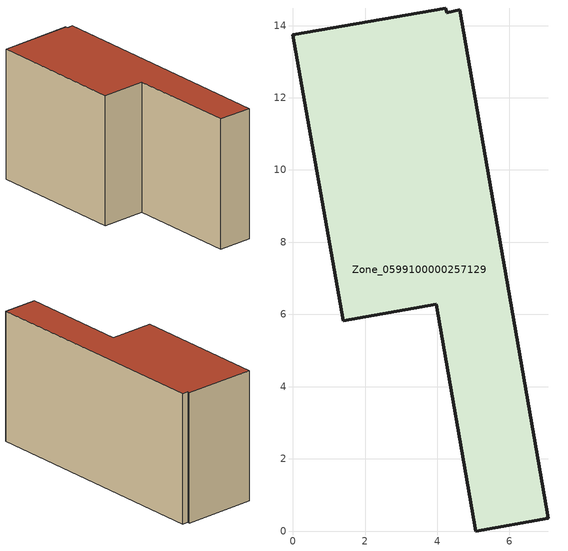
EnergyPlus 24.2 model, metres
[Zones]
Zone_0599100000257129
 floor ground (C_G): 3.97,6.28 1.39,5.83 0,13.74 4.24,14.49 4.26,14.36 4.62,14.44 7.07,0.35 5.07,0 z0
 wall outside (C_F): 4.24,14.49 0,13.74 1.39,5.83 3.97,6.28 5.07,0 7.07,0.35 4.62,14.44 4.26,14.36 4.24,14.49 z0:7.7
 roof outside (C_R): 4.62,14.44 4.26,14.36 4.24,14.49 0,13.74 1.39,5.83 3.97,6.28 5.07,0 7.07,0.35 z7.7
[BUILDING]
Pand.0599100000257129: North Axis=0; Terrain=City; Loads Convergence Tolerance Value=0.04; Temperature Convergence Tolerance Value=0.4; Solar Distribution=FullExterior; Maximum Number of Warmup Days=25; Minimum Number of Warmup Days=1
[Site:Location]
Rotterdam.The.Hague.AP_ZH_NLD Design_Conditions: Latitude=51.96; Longitude=4.45; Time Zone=1; Elevation=-4.5
[SITE:GROUNDTEMPERATURE:BUILDINGSURFACE]
18, 18, 18, 18, 18, 18, 18, 18, 18, 18, 18, 18
[MATERIAL] Thermal Absorptance=0.9; Solar Absorptance=0.7; Visible Absorptance=0.7
Name | Roughness | Thickness | Conductivity | Density | Specific Heat
G.TI.1946 | MediumSmooth | 0.15 | 1 | 540 | 1210
F.TI.1946 | Rough | 0.3 | 0.857143 | 1920 | 840
R.TI.1946 | MediumRough | 0.2 | 0.1 | 1500 | 1000
[CONSTRUCTION]
C_G: G.TI.1946
C_F: F.TI.1946
C_R: R.TI.1946
[ZONE]
Zone_0599100000257129: Type=1; Multiplier=1; Ceiling Height=Autocalculate; Volume=Autocalculate; Floor Area=autocalculate; Part of Total Floor Area=Yes
[ZONEINFILTRATION:DESIGNFLOWRATE]
Infil_Zone_0599100000257129: Zone or ZoneList or Space or SpaceList=Zone_0599100000257129; Schedule=AlwaysOn; Design Flow Rate Calculation Method=Flow/Area; Flow Rate per Floor Area=0.003; Constant Term Coefficient=1; Temperature Term Coefficient=0; Velocity Term Coefficient=0; Velocity Squared Term Coefficient=0
[HVACTEMPLATE:ZONE:IDEALLOADSAIRSYSTEM]
Zone_0599100000257129: Maximum Heating Supply Air Temperature=50; Minimum Cooling Supply Air Temperature=13; Maximum Heating Supply Air Humidity Ratio=0.0156; Minimum Cooling Supply Air Humidity Ratio=0.0077; Heating Limit=NoLimit; Cooling Limit=NoLimit; Dehumidification Control Type=ConstantSensibleHeatRatio; Cooling Sensible Heat Ratio=0.7; Dehumidification Setpoint=60; Humidification Control Type=None; Humidification Setpoint=30; Outdoor Air Method=None; Outdoor Air Flow Rate per Person=0.00944; Outdoor Air Flow Rate per Zone Floor Area=0; Outdoor Air Flow Rate per Zone=0; Demand Controlled Ventilation Type=None; Outdoor Air Economizer Type=NoEconomizer; Heat Recovery Type=None; Sensible Heat Recovery Effectiveness=0.7; Latent Heat Recovery Effectiveness=0.65
[ZONECONTROL:THERMOSTAT]
ThermostatControl_Zone_0599100000257129: Zone or ZoneList=Zone_0599100000257129; Control Type Schedule=DualSetpointControlType; Control 1=Thermostat_Zone_0599100000257129; Temperature Difference Between Cutout And Setpoint=0
[THERMOSTATSETPOINT:DUALSETPOINT]
Thermostat_Zone_0599100000257129: Heating Setpoint Temperature Schedule=HeatingSetpoint_Zone_0599100000257129; Cooling Setpoint Temperature Schedule=CoolingSetpoint_Zone_0599100000257129
[SCHEDULE:COMPACT]
HeatingSetpoint_Zone_0599100000257129: Through: 12/31, For: AllDays, Until: 24:00, 21
CoolingSetpoint_Zone_0599100000257129: Through: 12/31, For: AllDays, Until: 24:00, 24
DualSetpointControlType: Through: 12/31, For: AllDays, Until: 24:00, 4
AlwaysOn: Through: 12/31, For: AllDays, Until: 24:00, 1
